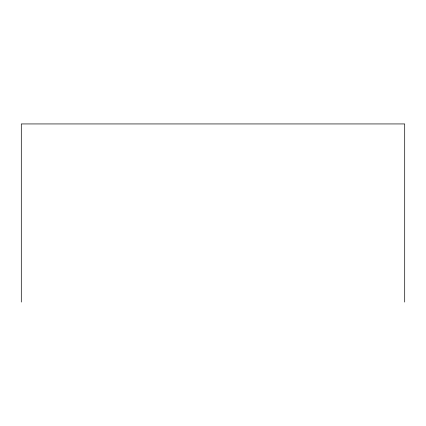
<?xml version="1.0" encoding="UTF-8"?>
<svg xmlns="http://www.w3.org/2000/svg" width="426" height="426" viewBox="0 0 426 426"><rect width="100%" height="100%" fill="white"/><g stroke="black" fill="none" stroke-linecap="round" stroke-linejoin="round"><path stroke-width="0.64" d="M404.7 302.061L404.7 123.939L21.3 123.939L21.3 302.061"/></g></svg>
